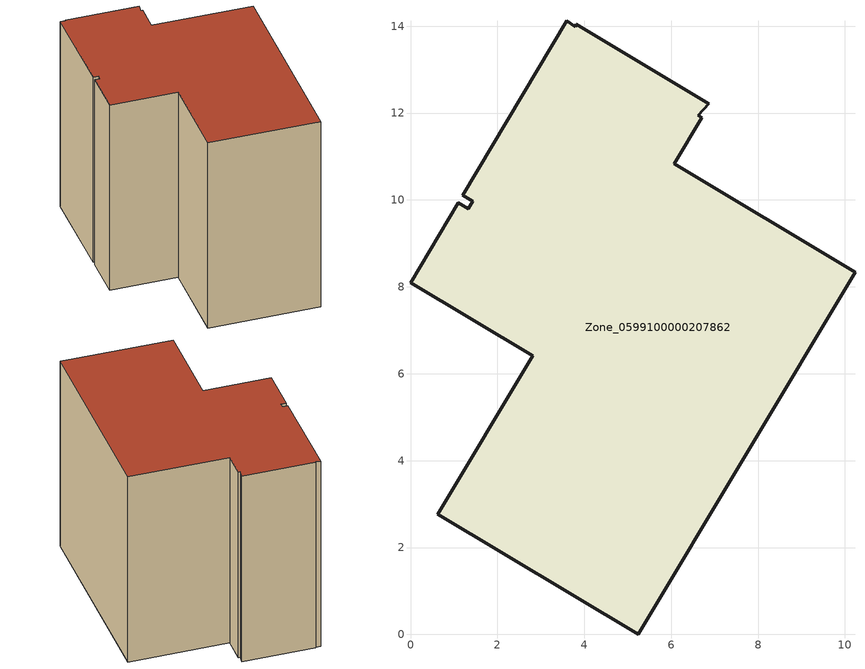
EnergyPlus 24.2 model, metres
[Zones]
Zone_0599100000207862
 floor ground (C_G): 6.07,10.83 10.23,8.34 5.24,0 0.63,2.76 2.81,6.41 0,8.09 1.1,9.93 1.33,9.79 1.44,9.97 1.21,10.11 3.6,14.13 3.79,13.99 3.82,14.04 6.86,12.22 6.63,11.95 6.71,11.89 z0
 wall outside (C_F): 10.23,8.34 6.07,10.83 6.71,11.89 6.63,11.95 6.86,12.22 3.82,14.04 3.79,13.99 3.6,14.13 1.21,10.11 1.44,9.97 1.33,9.79 1.1,9.93 0,8.09 2.81,6.41 0.63,2.76 5.24,0 10.23,8.34 z0:10.18
 roof outside (C_R): 6.86,12.22 3.82,14.04 3.79,13.99 3.6,14.13 1.21,10.11 1.44,9.97 1.33,9.79 1.1,9.93 0,8.09 2.81,6.41 0.63,2.76 5.24,0 10.23,8.34 6.07,10.83 6.71,11.89 6.63,11.95 z10.18
[BUILDING]
Pand.0599100000207862: North Axis=0; Terrain=City; Loads Convergence Tolerance Value=0.04; Temperature Convergence Tolerance Value=0.4; Solar Distribution=FullExterior; Maximum Number of Warmup Days=25; Minimum Number of Warmup Days=1
[Site:Location]
Rotterdam.The.Hague.AP_ZH_NLD Design_Conditions: Latitude=51.96; Longitude=4.45; Time Zone=1; Elevation=-4.5
[SITE:GROUNDTEMPERATURE:BUILDINGSURFACE]
18, 18, 18, 18, 18, 18, 18, 18, 18, 18, 18, 18
[MATERIAL] Thermal Absorptance=0.9; Solar Absorptance=0.7; Visible Absorptance=0.7
Name | Roughness | Thickness | Conductivity | Density | Specific Heat
G.TI.1975-1991 | MediumSmooth | 0.15 | 0.288461 | 540 | 1210
F.TI.1975-1991 | Rough | 0.3 | 0.230769 | 1920 | 840
R.TI.1975-1991 | MediumRough | 0.2 | 0.153846 | 1500 | 1000
[CONSTRUCTION]
C_G: G.TI.1975-1991
C_F: F.TI.1975-1991
C_R: R.TI.1975-1991
[ZONE]
Zone_0599100000207862: Type=1; Multiplier=1; Ceiling Height=Autocalculate; Volume=Autocalculate; Floor Area=autocalculate; Part of Total Floor Area=Yes
[ZONEINFILTRATION:DESIGNFLOWRATE]
Infil_Zone_0599100000207862: Zone or ZoneList or Space or SpaceList=Zone_0599100000207862; Schedule=AlwaysOn; Design Flow Rate Calculation Method=Flow/Area; Flow Rate per Floor Area=0.003; Constant Term Coefficient=1; Temperature Term Coefficient=0; Velocity Term Coefficient=0; Velocity Squared Term Coefficient=0
[HVACTEMPLATE:ZONE:IDEALLOADSAIRSYSTEM]
Zone_0599100000207862: Maximum Heating Supply Air Temperature=50; Minimum Cooling Supply Air Temperature=13; Maximum Heating Supply Air Humidity Ratio=0.0156; Minimum Cooling Supply Air Humidity Ratio=0.0077; Heating Limit=NoLimit; Cooling Limit=NoLimit; Dehumidification Control Type=ConstantSensibleHeatRatio; Cooling Sensible Heat Ratio=0.7; Dehumidification Setpoint=60; Humidification Control Type=None; Humidification Setpoint=30; Outdoor Air Method=None; Outdoor Air Flow Rate per Person=0.00944; Outdoor Air Flow Rate per Zone Floor Area=0; Outdoor Air Flow Rate per Zone=0; Demand Controlled Ventilation Type=None; Outdoor Air Economizer Type=NoEconomizer; Heat Recovery Type=None; Sensible Heat Recovery Effectiveness=0.7; Latent Heat Recovery Effectiveness=0.65
[ZONECONTROL:THERMOSTAT]
ThermostatControl_Zone_0599100000207862: Zone or ZoneList=Zone_0599100000207862; Control Type Schedule=DualSetpointControlType; Control 1=Thermostat_Zone_0599100000207862; Temperature Difference Between Cutout And Setpoint=0
[THERMOSTATSETPOINT:DUALSETPOINT]
Thermostat_Zone_0599100000207862: Heating Setpoint Temperature Schedule=HeatingSetpoint_Zone_0599100000207862; Cooling Setpoint Temperature Schedule=CoolingSetpoint_Zone_0599100000207862
[SCHEDULE:COMPACT]
HeatingSetpoint_Zone_0599100000207862: Through: 12/31, For: AllDays, Until: 24:00, 21
CoolingSetpoint_Zone_0599100000207862: Through: 12/31, For: AllDays, Until: 24:00, 24
DualSetpointControlType: Through: 12/31, For: AllDays, Until: 24:00, 4
AlwaysOn: Through: 12/31, For: AllDays, Until: 24:00, 1
